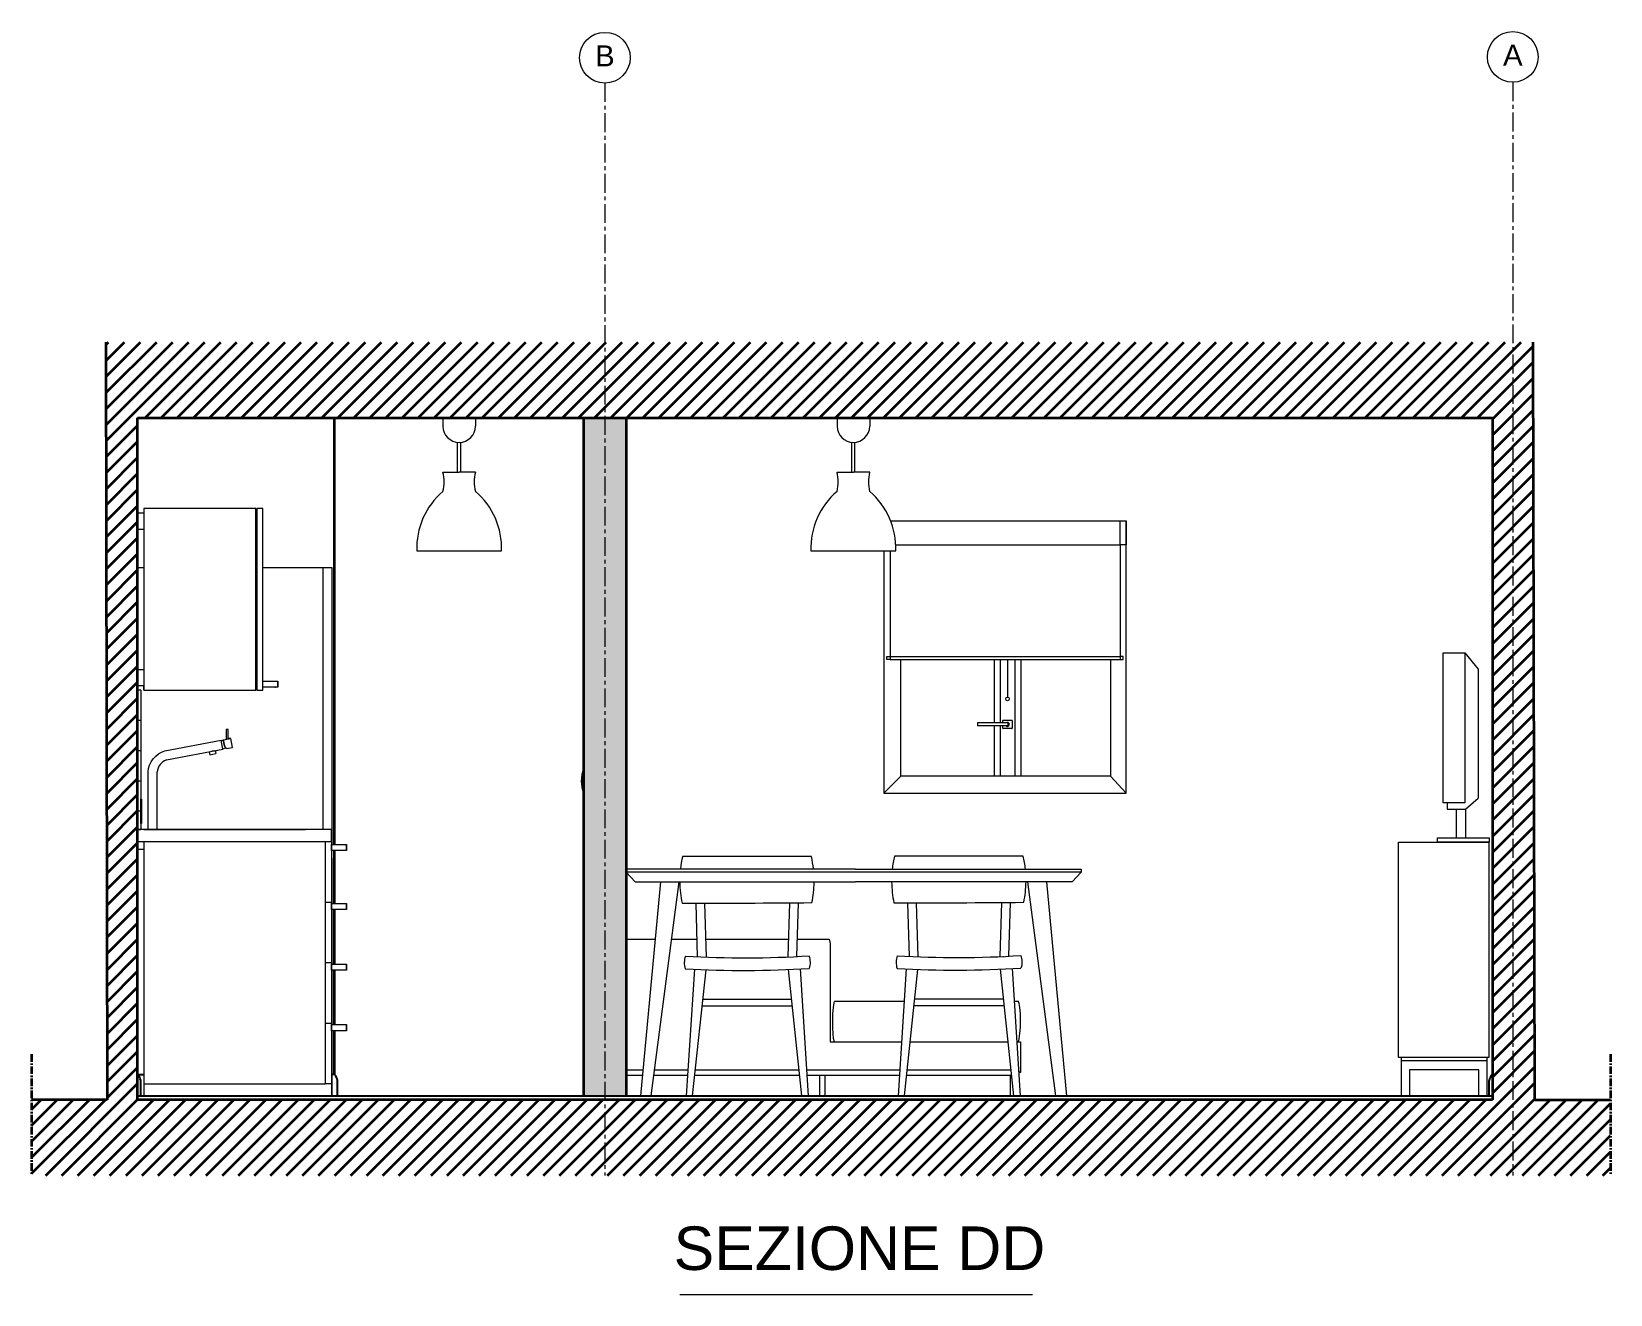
# Model space of a CAD drawing. Header units: inches. Extents: x -2391 to -334, y 852 to 2073.
# Drawn here: x -855 to -334, y 1656 to 2073 of the extents above; entities that cross this region are included whole.
import ezdxf

# ---------------------------------------------------------------- set-up
doc = ezdxf.new("R2010")
doc.units = ezdxf.units.IN
doc.header["$MEASUREMENT"] = 0
doc.linetypes.add('CENTERX2', pattern=[4, 2.5, -0.5, 0.5, -0.5])
for name, color, linetype, lineweight in [('A-FURN', 9, 'Continuous', 18), ('A-WALL-FULL', 7, 'Continuous', 35), ('G-ANNO-DIM', 3, 'Continuous', 18)]:
    doc.layers.add(name, color=color, linetype=linetype, lineweight=lineweight)
doc.layers.add('ACCESSORI', color=2, linetype='Continuous')
doc.layers.add('PAVIMENTAZIONE', color=1, linetype='Continuous')
doc.styles.add('ARIAL', font='arial.ttf')
doc.styles.add('underline', font='arial.ttf')

msp = doc.modelspace()

# ---------------------------------------------------------------- hatches: boundary and pattern name
at = {"layer": 'A-FURN'}
h = msp.add_hatch(dxfattribs=at)
h.set_pattern_fill('AR-SAND', color=256, scale=2)
h.paths.add_polyline_path([(-658.9, 1945.26), (-672.9, 1945.26), (-672.9, 1721.27), (-658.9, 1721.27)])
at = {"layer": 'A-WALL-FULL'}
h = msp.add_hatch(dxfattribs=at)
h.set_pattern_fill('ANSI31', color=256, scale=30, angle=360)
h.paths.add_polyline_path([(-855.31, 1719.97), (-830.31, 1719.97), (-830.75, 1970.26), (-359.21, 1970.26), (-358.66, 1719.97), (-333.66, 1719.97), (-333.66, 1694.97), (-855.31, 1694.97)])
h.paths.add_polyline_path([(-372.68, 1719.97), (-372.68, 1945.26), (-820.26, 1945.26), (-820.26, 1719.97)], flags=16)

# ---------------------------------------------------------------- linework, layer by layer
at = {"layer": 'A-FURN'}
for p, q in [((-780.91, 1915.27), (-780.91, 1855.27)), ((-778.91, 1915.27), (-780.91, 1915.27)), ((-778.91, 1855.27), (-778.91, 1915.27)), ((-820.26, 1895.77), (-820.26, 1721.27)), ((-820.26, 1895.77), (-820.26, 1721.27)), ((-820.26, 1721.27), (-820.26, 1895.77)), ((-759.06, 1895.77), (-759.06, 1809.27)), ((-773.91, 1858.27), (-773.91, 1856.27)), ((-819.26, 1855.27), (-819.26, 1845.27)), ((-819.26, 1855.27), (-819.26, 1845.27)), ((-780.91, 1855.27), (-778.91, 1855.27)), ((-774.91, 1856.27), (-774.71, 1856.27)), ((-819.26, 1845.27), (-819.26, 1835.27)), ((-819.26, 1845.27), (-819.26, 1835.27)), ((-790.32, 1842.27), (-791.02, 1842.27)), ((-791.02, 1842.27), (-791.02, 1839.04)), ((-790.32, 1839.32), (-790.32, 1842.27)), ((-811.32, 1835.19), (-792.72, 1838.72)), ((-792.16, 1835.77), (-792.72, 1838.72)), ((-791.14, 1836.26), (-792.16, 1835.77)), ((-791.98, 1838.86), (-789.52, 1839.32)), ((-791.98, 1838.86), (-789.52, 1839.32)), ((-791.61, 1836.89), (-791.98, 1838.86)), ((-791.98, 1838.86), (-791.61, 1836.89)), ((-790.94, 1836), (-791.61, 1836.89)), ((-790.94, 1836), (-788.96, 1836.37)), ((-789.52, 1839.32), (-790.32, 1839.32)), ((-788.96, 1836.37), (-789.52, 1839.32)), ((-819.26, 1835.27), (-819.26, 1825.27)), ((-819.26, 1835.27), (-819.26, 1825.27)), ((-810.76, 1832.24), (-792.16, 1835.77)), ((-796.6, 1834.93), (-796.41, 1833.94)), ((-796.41, 1833.94), (-794.44, 1834.32)), ((-794.76, 1835.27), (-795.74, 1835.09)), ((-794.63, 1835.3), (-794.44, 1834.32)), ((-790.94, 1836), (-790.44, 1836.09)), ((-816.76, 1809.27), (-816.76, 1828.27)), ((-813.76, 1809.27), (-813.76, 1828.27)), ((-813.76, 1828.27), (-813.76, 1828.27)), ((-819.26, 1825.27), (-819.26, 1815.27)), ((-819.26, 1825.27), (-819.26, 1822.7)), ((-819.26, 1821.27), (-819.26, 1815.27)), ((-819.26, 1815.27), (-819.26, 1809.27)), ((-819.26, 1815.27), (-819.26, 1809.27)), ((-820.26, 1805.27), (-818.26, 1805.27)), ((-818.26, 1809.27), (-812.26, 1809.27)), ((-818.26, 1805.27), (-818.26, 1721.27)), ((-815.76, 1809.27), (-764.76, 1809.27)), ((-758.26, 1805.27), (-758.26, 1725.27)), ((-820.26, 1802.77), (-818.26, 1802.77)), ((-756.26, 1799.77), (-756.06, 1799.77)), ((-756.06, 1799.77), (-756.06, 1784.77)), ((-751.26, 1804.27), (-751.26, 1802.27)), ((-596.86, 1795.15), (-658.87, 1795.15)), ((-571.05, 1795.15), (-596.86, 1795.15)), ((-508.53, 1795.15), (-571.05, 1795.15)), ((-508.53, 1795.15), (-511.53, 1791.93)), ((-508.53, 1796.2), (-508.53, 1795.15)), ((-647.54, 1791.92), (-654.13, 1721.27)), ((-650.55, 1721.27), (-641.37, 1791.92)), ((-516.93, 1721.27), (-526.12, 1791.93)), ((-519.96, 1791.93), (-513.35, 1721.27)), ((-751.26, 1784.77), (-751.26, 1782.77)), ((-635.25, 1767.2), (-635.76, 1784.91)), ((-632.37, 1767.08), (-632.9, 1784.91)), ((-604.88, 1785.03), (-605.41, 1767.14)), ((-602.01, 1785.05), (-602.54, 1767.28)), ((-565.25, 1767.31), (-565.76, 1785.02)), ((-562.37, 1767.19), (-562.9, 1785.02)), ((-534.88, 1785.14), (-535.41, 1767.25)), ((-532.01, 1785.16), (-532.54, 1767.38)), ((-756.06, 1782.77), (-756.06, 1764.77)), ((-751.26, 1764.77), (-751.26, 1762.77)), ((-601.37, 1763.18), (-598.69, 1721.27)), ((-566.32, 1763.19), (-569.01, 1721.27)), ((-531.37, 1763.29), (-528.68, 1721.27)), ((-756.06, 1762.77), (-756.06, 1744.77)), ((-636.32, 1763.08), (-639, 1721.27)), ((-636.89, 1721.27), (-632.48, 1762.89)), ((-600.81, 1721.27), (-605.21, 1762.99)), ((-566.9, 1721.27), (-562.48, 1763)), ((-530.8, 1721.27), (-535.21, 1763.1)), ((-604.18, 1753.06), (-633.51, 1753.06)), ((-603.95, 1750.86), (-633.79, 1750.86)), ((-756.06, 1742.77), (-756.06, 1721.27)), ((-751.26, 1744.77), (-751.26, 1742.77)), ((-818.26, 1725.27), (-758.26, 1725.27)), ((-669.48, 1721.27), (-667.71, 1721.27)), ((-650.55, 1721.27), (-654.13, 1721.27))]:
    msp.add_line(p, q, dxfattribs=at)
at = {"layer": 'A-FURN', "color": 5}
for p, q in [((-493.68, 1821.27), (-493.68, 1911.27)), ((-493.68, 1911.27), (-493.68, 1903.27)), ((-573.68, 1901.27), (-573.68, 1821.27)), ((-381.77, 1867.58), (-377.31, 1862.18)), ((-568.12, 1826.84), (-568.12, 1865.41)), ((-498.89, 1865.41), (-498.89, 1826.84)), ((-377.31, 1862.18), (-377.31, 1819.63)), ((-573.68, 1821.27), (-568.12, 1826.84)), ((-498.89, 1826.84), (-568.12, 1826.84)), ((-493.68, 1821.27), (-498.89, 1826.84)), ((-573.68, 1821.27), (-493.68, 1821.27)), ((-573.68, 1821.27), (-568.68, 1821.27)), ((-384.6, 1815.92), (-384.6, 1806.46)), ((-381.56, 1815.92), (-381.56, 1806.46)), ((-403.63, 1733.95), (-403.63, 1805.02)), ((-403.63, 1805.02), (-373.68, 1805.02)), ((-373.68, 1733.95), (-373.68, 1805.02)), ((-658.9, 1772.97), (-649.3, 1772.97)), ((-643.84, 1772.97), (-635.42, 1772.97)), ((-632.54, 1772.97), (-605.23, 1772.97)), ((-602.37, 1772.97), (-591.76, 1772.97)), ((-591.76, 1772.97), (-591.47, 1771.61)), ((-591.47, 1771.61), (-591.47, 1739.06)), ((-534.18, 1753.17), (-563.51, 1753.17)), ((-590.6, 1746.04), (-590.54, 1748.34)), ((-590.54, 1748.34), (-590.4, 1750.41)), ((-590.4, 1750.41), (-590.17, 1752.02)), ((-590.17, 1752.02), (-590.04, 1752.4)), ((-567.01, 1752.4), (-590.04, 1752.4)), ((-533.95, 1750.97), (-563.79, 1750.97)), ((-529.27, 1752.39), (-530.67, 1752.4)), ((-528.96, 1751.81), (-529.27, 1752.39)), ((-528.74, 1750.42), (-528.96, 1751.81)), ((-528.6, 1748.49), (-528.74, 1750.42)), ((-528.56, 1746.24), (-528.6, 1748.49)), ((-590.59, 1743.76), (-590.6, 1746.04)), ((-590.5, 1741.73), (-590.59, 1743.76)), ((-528.74, 1741.8), (-528.6, 1743.93)), ((-528.6, 1743.93), (-528.56, 1746.24)), ((-591.47, 1739.06), (-567.87, 1739.06)), ((-590.34, 1740.22), (-590.5, 1741.73)), ((-589.99, 1739.06), (-590.34, 1740.22)), ((-565.02, 1739.06), (-532.67, 1739.05)), ((-529.82, 1739.05), (-528.54, 1739.05)), ((-529.27, 1739.05), (-528.96, 1740.09)), ((-528.96, 1740.09), (-528.74, 1741.8)), ((-528.54, 1739.05), (-528.54, 1728.94)), ((-373.68, 1733.95), (-403.63, 1733.95)), ((-402.73, 1721.27), (-402.73, 1733.95)), ((-374.5, 1732.82), (-402.72, 1732.82)), ((-374.5, 1733.95), (-374.5, 1721.27)), ((-653.34, 1729.7), (-658.9, 1729.7)), ((-658.9, 1728.1), (-653.49, 1728.1)), ((-649.66, 1728.1), (-638.56, 1728.1)), ((-638.46, 1729.7), (-649.46, 1729.7)), ((-636.16, 1728.1), (-601.53, 1728.1)), ((-601.7, 1729.7), (-635.99, 1729.7)), ((-568.47, 1729.7), (-599.23, 1729.7)), ((-599.13, 1728.1), (-568.57, 1728.1)), ((-594.93, 1728.1), (-594.93, 1721.27)), ((-593.16, 1721.27), (-593.16, 1728.1)), ((-566.18, 1728.1), (-531.52, 1728.1)), ((-531.69, 1729.7), (-566.01, 1729.7)), ((-532.04, 1728.1), (-532.04, 1721.27)), ((-528.99, 1728.53), (-528.99, 1729.28)), ((-528.54, 1728.94), (-528.99, 1728.94)), ((-400.04, 1729.8), (-400.04, 1721.27)), ((-377.17, 1729.8), (-400.04, 1729.8)), ((-377.17, 1721.28), (-377.17, 1729.8)), ((-594.93, 1721.27), (-593.16, 1721.27)), ((-532.04, 1721.27), (-530.8, 1721.27))]:
    msp.add_line(p, q, dxfattribs=at)
at = {"layer": 'A-FURN'}
for points in [[(-719.42, 1945.26), (-708.64, 1945.26)], [(-719.42, 1945.26), (-719.42, 1942.53)], [(-708.64, 1945.26), (-708.64, 1942.53)], [(-589.18, 1945.26), (-578.4, 1945.26)], [(-589.18, 1945.26), (-589.18, 1942.53)], [(-578.4, 1945.26), (-578.4, 1942.53)], [(-714.53, 1927.27), (-714.53, 1937.17)], [(-713.53, 1927.27), (-713.53, 1937.17)], [(-584.29, 1927.27), (-584.29, 1937.17)], [(-583.29, 1927.27), (-583.29, 1937.17)], [(-719.42, 1927.27), (-714.03, 1927.27)], [(-708.64, 1927.27), (-714.03, 1927.27)], [(-589.18, 1927.27), (-583.79, 1927.27)], [(-578.4, 1927.27), (-583.79, 1927.27)], [(-818.26, 1915.27), (-818.26, 1913.77), (-820.26, 1913.77)], [(-781.26, 1915.27), (-818.26, 1915.27), (-818.26, 1855.27), (-781.26, 1855.27), (-781.26, 1915.27)], [(-820.26, 1913.77), (-820.26, 1908.44), (-818.26, 1908.44)], [(-728.03, 1901.27), (-700.03, 1901.27)], [(-597.79, 1901.27), (-569.79, 1901.27)], [(-820.26, 1895.77), (-818.26, 1895.77)], [(-778.91, 1895.77), (-756.06, 1895.77), (-756.06, 1804.27)], [(-820.26, 1856.77), (-820.26, 1862.1), (-818.26, 1862.1)], [(-778.91, 1856.27), (-778.91, 1858.27)], [(-778.91, 1858.27), (-773.91, 1858.27)], [(-773.91, 1858.27), (-773.91, 1856.27), (-778.91, 1856.27)], [(-773.91, 1856.27), (-773.91, 1858.27)], [(-818.26, 1855.27), (-818.26, 1856.77), (-820.26, 1856.77)], [(-819.26, 1855.27), (-820.26, 1855.27), (-820.26, 1809.27), (-819.26, 1809.27)], [(-819.26, 1845.27), (-820.26, 1845.27)], [(-792.72, 1838.72), (-792.68, 1838.52)], [(-791.98, 1838.86), (-791.94, 1838.66), (-792.68, 1838.52)], [(-819.26, 1835.27), (-820.26, 1835.27)], [(-796.6, 1834.93), (-796.41, 1833.94)], [(-794.76, 1835.27), (-793.78, 1835.46)], [(-819.26, 1825.27), (-820.26, 1825.27)], [(-819.26, 1815.27), (-820.26, 1815.27)], [(-820.26, 1809.27), (-820.26, 1805.27)], [(-758.26, 1805.27), (-756.26, 1805.27), (-756.26, 1778.02)], [(-756.26, 1802.27), (-756.26, 1804.27)], [(-756.26, 1804.27), (-751.26, 1804.27)], [(-751.26, 1804.27), (-751.26, 1802.27), (-756.26, 1802.27)], [(-751.26, 1802.27), (-751.26, 1804.27)], [(-597.67, 1800.36), (-640.23, 1800.36)], [(-527.67, 1800.47), (-570.23, 1800.47)], [(-596.96, 1796.2), (-658.9, 1796.2), (-658.9, 1795.15), (-655.9, 1791.93), (-596.74, 1791.93)], [(-583.13, 1796.2), (-596.96, 1796.2)], [(-583.13, 1796.2), (-570.96, 1796.2)], [(-570.96, 1796.2), (-508.53, 1796.2)], [(-596.74, 1791.93), (-583.09, 1791.93)], [(-571.15, 1791.93), (-583.09, 1791.93)], [(-511.53, 1791.93), (-571.15, 1791.93)], [(-758.26, 1785.27), (-756.26, 1785.27)], [(-756.26, 1782.77), (-756.26, 1784.77)], [(-756.26, 1784.77), (-751.26, 1784.77)], [(-751.26, 1784.77), (-751.26, 1782.77), (-756.26, 1782.77)], [(-751.26, 1782.77), (-751.26, 1784.77)], [(-756.26, 1778.39), (-756.26, 1725.27), (-758.26, 1725.27)], [(-758.26, 1765.27), (-756.26, 1765.27)], [(-756.26, 1762.77), (-756.26, 1764.77)], [(-756.26, 1764.77), (-751.26, 1764.77)], [(-751.26, 1764.77), (-751.26, 1762.77), (-756.26, 1762.77)], [(-751.26, 1762.77), (-751.26, 1764.77)], [(-758.26, 1745.27), (-756.26, 1745.27)], [(-756.26, 1742.77), (-756.26, 1744.77)], [(-756.26, 1744.77), (-751.26, 1744.77)], [(-751.26, 1744.77), (-751.26, 1742.77), (-756.26, 1742.77)], [(-751.26, 1742.77), (-751.26, 1744.77)], [(-756.26, 1725.27), (-756.26, 1721.27)], [(-636.89, 1721.27), (-639, 1721.27)], [(-598.69, 1721.27), (-600.81, 1721.27)], [(-566.9, 1721.27), (-569.01, 1721.27)], [(-566.9, 1721.27), (-569.01, 1721.27)], [(-528.68, 1721.27), (-530.8, 1721.27)], [(-513.35, 1721.27), (-516.93, 1721.27)]]:
    msp.add_lwpolyline(points, dxfattribs=at)
at = {"layer": 'A-FURN', "color": 5}
for points in [[(-571.49, 1911.27), (-493.68, 1911.27)], [(-571.49, 1911.27), (-493.68, 1911.27)], [(-493.68, 1903.27), (-495.68, 1903.27), (-495.68, 1911.27)], [(-571.68, 1901.27), (-571.68, 1866.41), (-495.68, 1866.41), (-495.68, 1866.41)], [(-569.79, 1903.27), (-495.68, 1903.27)], [(-495.68, 1903.27), (-495.68, 1866.41)], [(-571.68, 1866.41), (-571.68, 1865.41), (-572.68, 1865.41), (-572.68, 1866.41), (-571.68, 1866.41)], [(-571.68, 1865.41), (-495.68, 1865.41)], [(-537.31, 1865.41), (-537.31, 1844.47)], [(-535.31, 1865.41), (-535.31, 1844.47)], [(-532.87, 1865.41), (-532.87, 1853.01)], [(-530.44, 1865.41), (-530.44, 1826.84)], [(-528.44, 1865.41), (-528.44, 1826.84)], [(-495.68, 1866.41), (-495.68, 1865.41), (-494.68, 1865.41), (-494.68, 1866.41), (-495.68, 1866.41)], [(-532.74, 1844.47), (-542.74, 1844.47)], [(-542.74, 1844.47), (-542.74, 1843.47)], [(-532.74, 1843.47), (-542.74, 1843.47)], [(-537.31, 1843.47), (-537.31, 1826.84)], [(-535.31, 1843.47), (-535.31, 1826.84)], [(-534.46, 1844.47), (-534.46, 1845.17)], [(-534.46, 1842.77), (-534.46, 1843.47)], [(-534.26, 1845.37), (-531.49, 1845.37)], [(-531.49, 1842.57), (-534.26, 1842.57)], [(-532.74, 1844.47), (-532.74, 1843.47)], [(-531.29, 1845.17), (-531.29, 1842.77)], [(-387.64, 1818.02), (-387.64, 1815.92), (-381.56, 1815.92), (-377.31, 1819.63)], [(-381.56, 1806.46), (-373.68, 1806.46), (-373.68, 1805.02), (-390.81, 1805.02), (-390.81, 1806.46), (-381.56, 1806.46)], [(-402.73, 1721.27), (-400.04, 1721.27)], [(-377.17, 1721.28), (-374.5, 1721.27)]]:
    msp.add_lwpolyline(points, dxfattribs=at)
msp.add_lwpolyline([(-388.97, 1867.58), (-381.77, 1867.58), (-381.77, 1818.02), (-388.97, 1818.02)], close=True, dxfattribs=at)
at = {"layer": 'A-FURN'}
msp.add_lwpolyline([(-820.26, 1809.27), (-820.26, 1805.27), (-756.26, 1805.27), (-756.26, 1809.27)], close=True, dxfattribs=at)
for points in [[(-639.29, 1767.4, 0.162787), (-639.35, 1763.25, 0.892277)], [(-598.46, 1767.5, -0.162787), (-598.41, 1763.35, -0.892277)], [(-569.29, 1767.51, 0.162787), (-569.35, 1763.36, 0.892277)], [(-534.41, 1767.32, 0.00107), (-534.42, 1767.29, 0.00107)], [(-528.46, 1767.61, -0.162787), (-528.41, 1763.46, -0.892277)]]:
    msp.add_lwpolyline(points, format="xyb", dxfattribs=at)
at = {"layer": 'A-FURN', "color": 5}
msp.add_circle((-532.87, 1852.41), 0.6, dxfattribs=at)
at = {"layer": 'A-FURN'}
for centre, radius, start, end in [((-714.03, 1942.53), 5.39, 180, 0), ((-583.79, 1942.53), 5.39, 180, 0), ((-731.57, 1924.12), 12.56, 345.4453, 14.5547), ((-696.49, 1924.12), 12.56, 165.4453, 194.5547), ((-601.33, 1924.12), 12.56, 345.4453, 14.5547), ((-566.25, 1924.12), 12.56, 165.4453, 194.5547), ((-703.42, 1902.23), 24.63, 130.5068, 182.2392), ((-724.64, 1902.23), 24.63, 357.7608, 49.4932), ((-573.18, 1902.23), 24.63, 130.5068, 182.2392), ((-594.4, 1902.23), 24.63, 357.7608, 49.4932), ((-605.8, 1792.31), 35.36, 166.847, 173.6834), ((-632.1, 1792.31), 35.36, 6.3166, 13.153), ((-535.8, 1792.42), 35.36, 166.847, 173.8613), ((-562.1, 1792.42), 35.36, 6.1387, 13.153), ((-605.8, 1792.31), 35.36, 180.611, 180.7878), ((-605.8, 1792.31), 35.36, 180.7878, 192.091), ((-632.1, 1792.31), 35.36, 348.212, 359.2122), ((-632.1, 1792.31), 35.36, 359.2122, 359.389), ((-535.8, 1792.42), 35.36, 180.7878, 192.091), ((-562.1, 1792.42), 35.36, 348.212, 359.2122), ((-640.66, 6877.73), 5092.83, 270.00317, 270.48567), ((-570.66, 6877.84), 5092.83, 270.00317, 270.48567), ((-619.72, 2103.46), 340.78, 266.7035, 273.58), ((-619.69, 2107.62), 340.78, 266.7035, 273.58), ((-549.72, 2103.57), 340.78, 266.7035, 273.58), ((-549.69, 2107.73), 340.78, 266.7035, 273.58), ((-513.1, 2111.43), 344.77, 266.4571, 266.4991)]:
    msp.add_arc(centre, radius, start, end, dxfattribs=at)
at = {"layer": 'A-FURN', "color": 5}
for centre, radius, start, end in [((-532.91, 1843.97), 0.673, 227.974, 132.026), ((-529.41, 1729.28), 0.424, 0, 63.2212), ((-529.41, 1728.53), 0.424, 311.9948, 360)]:
    msp.add_arc(centre, radius, start, end, dxfattribs=at)
for points in [[(-534.46, 1845.17), (-534.46, 1845.27), (-534.35, 1845.37), (-534.26, 1845.37)], [(-534.46, 1842.77), (-534.46, 1842.68), (-534.35, 1842.57), (-534.26, 1842.57)], [(-531.29, 1845.17), (-531.29, 1845.27), (-531.4, 1845.37), (-531.49, 1845.37)], [(-531.49, 1842.57), (-531.4, 1842.57), (-531.29, 1842.68), (-531.29, 1842.77)]]:
    msp.add_open_spline(points, degree=3, dxfattribs=at)
at = {"layer": 'A-FURN'}
for points in [[(-816.76, 1828.27), (-816.76, 1831.2), (-814.2, 1834.64), (-811.32, 1835.19)], [(-810.76, 1832.24), (-812.34, 1831.73), (-813.76, 1829.93), (-813.76, 1828.27)]]:
    msp.add_open_spline(points, degree=3, dxfattribs=at)
at = {"layer": 'A-WALL-FULL'}
for p, q in [((-830.75, 1970.26), (-830.31, 1719.97)), ((-358.66, 1719.97), (-359.21, 1970.26)), ((-820.26, 1719.97), (-820.26, 1945.26)), ((-820.26, 1945.26), (-372.68, 1945.26)), ((-672.9, 1945.26), (-672.9, 1721.27)), ((-658.9, 1945.26), (-658.9, 1721.27)), ((-372.68, 1945.26), (-372.68, 1719.97)), ((-830.31, 1719.97), (-855.31, 1719.97)), ((-372.68, 1719.97), (-820.26, 1719.97)), ((-358.66, 1719.97), (-333.66, 1719.97))]:
    msp.add_line(p, q, dxfattribs=at)
at = {"layer": 'A-WALL-FULL', "linetype": 'CENTERX2'}
for p, q in [((-855.31, 1734.97), (-855.31, 1694.97)), ((-333.66, 1734.97), (-333.66, 1694.97))]:
    msp.add_line(p, q, dxfattribs=at)
at = {"layer": 'A-WALL-FULL'}
for points in [[(-755.21, 1804.27), (-755.21, 1945.26)], [(-755.21, 1784.77), (-755.21, 1802.27)], [(-755.21, 1764.77), (-755.21, 1782.77)], [(-755.21, 1744.77), (-755.21, 1762.77)], [(-755.21, 1728.27), (-755.21, 1742.77)]]:
    msp.add_lwpolyline(points, dxfattribs=at)
at = {"layer": 'ACCESSORI'}
for points in [[(-672.9, 1829.27), (-672.9, 1821.27)], [(-818.96, 1819.27), (-819.26, 1819.27)], [(-818.96, 1819.27), (-819.26, 1819.27), (-819.26, 1811.27)], [(-818.96, 1811.27), (-818.96, 1819.27)], [(-818.96, 1811.27), (-819.26, 1811.27)], [(-658.6, 1738.77), (-658.9, 1738.77), (-658.9, 1730.77)], [(-658.6, 1730.77), (-658.6, 1738.77)], [(-658.6, 1730.77), (-658.9, 1730.77)]]:
    msp.add_lwpolyline(points, dxfattribs=at)
msp.add_arc((-661.85, 1825.27), 11.75, 160.0966, 199.9034, dxfattribs=at)
at = {"layer": 'G-ANNO-DIM', "linetype": 'CENTERX2', "ltscale": 2.5}
for p, q in [((-665.9, 2055.89), (-665.9, 1694.97)), ((-365.92, 2056.14), (-365.92, 1694.97))]:
    msp.add_line(p, q, dxfattribs=at)
at = {"layer": 'G-ANNO-DIM'}
msp.add_line((-641.12, 1655.64), (-524.6, 1655.64), dxfattribs=at)
for centre in [(-665.9, 2064.26), (-365.92, 2064.51)]:
    msp.add_circle(centre, 8.37, dxfattribs=at)
at = {"layer": 'PAVIMENTAZIONE'}
for p, q in [((-819.26, 1721.27), (-819.26, 1726.27)), ((-754.21, 1721.27), (-754.21, 1726.27)), ((-373.68, 1721.27), (-373.68, 1726.27)), ((-658.9, 1721.27), (-657.9, 1721.27))]:
    msp.add_line(p, q, dxfattribs=at)
for points in [[(-820.26, 1728.27), (-818.26, 1728.27)], [(-755.21, 1728.27), (-756.06, 1728.27)], [(-820.26, 1721.27), (-372.68, 1721.27)]]:
    msp.add_lwpolyline(points, dxfattribs=at)
for centre, start, end in [((-822.6, 1725.85), 7.1662, 45.9639), ((-757.55, 1725.85), 7.1662, 45.9639), ((-370.34, 1725.85), 134.0361, 172.8338)]:
    msp.add_arc(centre, 3.37, start, end, dxfattribs=at)

# ---------------------------------------------------------------- texts
at = {"layer": 'G-ANNO-DIM', "style": 'underline'}
msp.add_text('SEZIONE DD', height=14.381, dxfattribs=at).set_placement((-643.17, 1663.72))
at = {"layer": 'G-ANNO-DIM', "linetype": 'CENTERX2', "ltscale": 5, "style": 'ARIAL'}
for tag, p in [('B', (-669.12, 2061.4)), ('A', (-369.13, 2061.65))]:
    msp.add_attdef(tag, p, '', height=6.93, dxfattribs=at)

doc.saveas('drawing.dxf')
